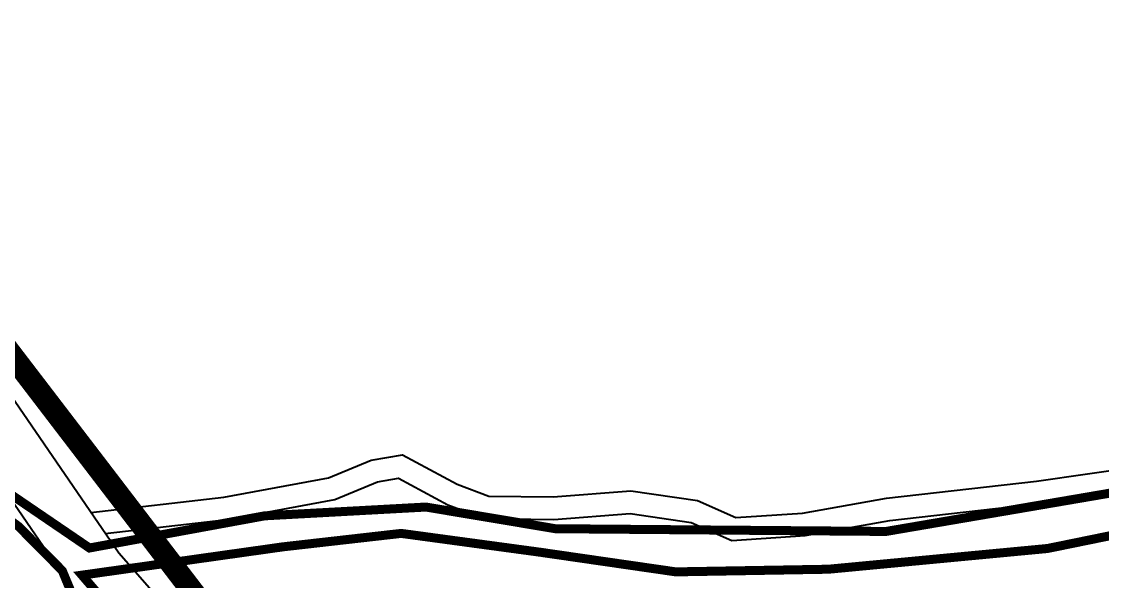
# Model space of a CAD drawing. Header units: metres. Extents: x 561401 to 594056, y 8460144 to 8508504.
# Drawn here: x 570602.26 to 570626.26, y 8472716.94 to 8472729.36 of the extents above; entities that cross this region are included whole.
import ezdxf

# ---------------------------------------------------------------- set-up
doc = ezdxf.new("R2010")
doc.units = ezdxf.units.M
for name, color, linetype in [('1.1. DERECHO DE VIA', 230, 'Continuous'), ('1.1. VIA EXISTENTE', 252, 'Continuous'), ('1.7 PIRCA DE PIEDRA', 8, 'Continuous')]:
    doc.layers.add(name, color=color, linetype=linetype)

msp = doc.modelspace()

# ---------------------------------------------------------------- linework, layer by layer
at = {"layer": '1.1. DERECHO DE VIA', "color": 230, "linetype": 'Continuous', "lineweight": 40, "ltscale": 0.2, "const_width": 0.5}
msp.add_lwpolyline([(570577.648, 8472753.829), (570589.804, 8472737.947), (570601.961, 8472722.066), (570614.117, 8472706.184), (570626.273, 8472690.302), (570638.75, 8472674.674), (570653.253, 8472670.27), (570654.892, 8472656.228), (570668.398, 8472641.477), (570681.903, 8472626.725), (570695.408, 8472611.974), (570708.914, 8472597.222), (570722.419, 8472582.471), (570735.924, 8472567.719)], dxfattribs=at)
at = {"layer": '1.1. VIA EXISTENTE', "color": 253, "linetype": 'Continuous', "lineweight": 40, "ltscale": 0.2, "true_color": 0x84a4a6}
for points in [[(570652.561, 8472654.794), (570646.674, 8472661.41), (570640.028, 8472669.036), (570627.498, 8472685.933), (570621.991, 8472695.196), (570619.345, 8472699.406), (570615.995, 8472703.622), (570612.142, 8472708.143), (570608.07, 8472713.4), (570604.415, 8472717.566), (570601.094, 8472722.404), (570596.867, 8472727.202), (570592.439, 8472732.693), (570591.349, 8472733.76), (570591.251, 8472733.925)], [(570651.649, 8472653.863), (570645.698, 8472660.551), (570639.014, 8472668.22), (570626.414, 8472685.211), (570620.882, 8472694.518), (570618.283, 8472698.654), (570614.992, 8472702.795), (570611.133, 8472707.323), (570607.066, 8472712.573), (570603.387, 8472716.767), (570600.067, 8472721.604), (570595.873, 8472726.364), (570591.476, 8472731.818), (570590.319, 8472732.949), (570590.134, 8472733.259)], [(570603.794, 8472718.47), (570606.753, 8472718.809), (570609.072, 8472719.24), (570610.025, 8472719.63), (570610.715, 8472719.752), (570611.929, 8472719.096), (570612.636, 8472718.834), (570614.063, 8472718.817), (570615.787, 8472718.948), (570617.265, 8472718.735), (570618.118, 8472718.358), (570619.598, 8472718.456), (570621.467, 8472718.784), (570624.799, 8472719.162), (570627.062, 8472719.49)], [(570604.115, 8472718.004), (570606.827, 8472718.315), (570609.214, 8472718.758), (570610.165, 8472719.147), (570610.631, 8472719.23), (570611.722, 8472718.64), (570612.543, 8472718.335), (570614.079, 8472718.317), (570615.77, 8472718.446), (570617.126, 8472718.25), (570618.028, 8472717.851), (570619.658, 8472717.959), (570621.539, 8472718.289), (570624.863, 8472718.666), (570627.137, 8472718.996)]]:
    msp.add_lwpolyline(points, dxfattribs=at)
at = {"layer": '1.7 PIRCA DE PIEDRA', "color": 64, "linetype": 'Continuous', "lineweight": -3, "const_width": 0.2}
for points in [[(570639.836, 8472721.191), (570621.452, 8472718.048), (570614.112, 8472718.109), (570611.238, 8472718.59), (570607.658, 8472718.395), (570603.766, 8472717.681), (570601.735, 8472719.064), (570599.75, 8472722.048), (570597.483, 8472724.581), (570590.434, 8472732.753)], [(570590.381, 8472731.79), (570592.951, 8472729.052), (570594.137, 8472726.924), (570598.787, 8472722.031), (570599.558, 8472721.369), (570600.665, 8472719.889), (570600.904, 8472719.099), (570602.192, 8472718.159), (570603.162, 8472717.178), (570603.941, 8472715.308), (570606.283, 8472712.829), (570612.456, 8472704.887), (570617.805, 8472698.158), (570618.338, 8472697.928), (570620.618, 8472694.287), (570622.34, 8472691.628), (570625.068, 8472686.421), (570629.741, 8472679.899)], [(570631.309, 8472678.556), (570626.238, 8472685.888), (570622.093, 8472693.053), (570619.032, 8472697.853), (570615.21, 8472702.453), (570610.658, 8472708.321), (570606.38, 8472713.848), (570603.6, 8472717.078), (570608.066, 8472717.707), (570610.688, 8472718.005), (570613.768, 8472717.588), (570616.787, 8472717.151), (570620.179, 8472717.21), (570625.042, 8472717.67), (570629.846, 8472718.65)]]:
    msp.add_lwpolyline(points, dxfattribs=at)

doc.saveas('drawing.dxf')
